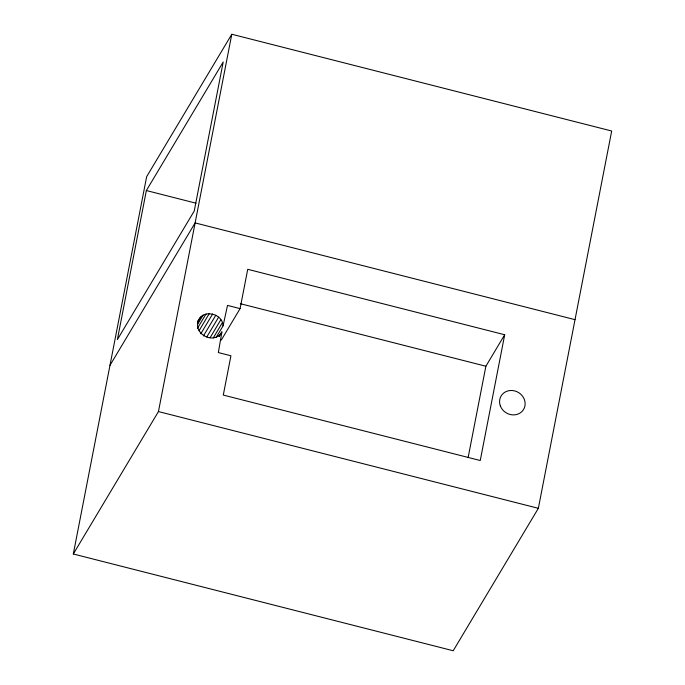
<?xml version="1.0" encoding="UTF-8"?>
<svg xmlns="http://www.w3.org/2000/svg" width="685" height="685" viewBox="0 0 685 685"><rect width="100%" height="100%" fill="white"/><g stroke="black" fill="none" stroke-linecap="round" stroke-linejoin="round"><path stroke-width="1.03" d="M219.02 336.249L221.906 331.925L218.344 352.569L230.931 355.772L223.284 395.074L480.245 460.517L504.699 334.751L247.73 269.308L240.092 308.61L221.281 340.085M73.312 553.994L146.65 176.687L231.795 34.25L611.688 131.006L538.35 508.313L453.205 650.75L73.312 553.994L158.449 411.565L231.795 34.25M146.359 190.541L117.383 339.589L194.232 211.023L223.207 61.984L146.359 190.541L196.021 203.197M468.155 457.417L485.879 366.227L504.699 334.751M216.1 337.517L223.087 325.829L227.514 305.407L240.092 308.61M223.087 325.829C222.599 312.514 200.628 308.644 197.76 322.575C195.371 334.289 211.751 343.159 220.099 334.451M109.985 365.336L195.122 222.908L575.015 319.664M197.708 321.436L198.778 319.63M197.366 322.507L200.594 317.112M197.691 324.168L203.068 315.177M197.434 328.355L206.039 313.97M199.087 330.649L209.302 313.559M200.808 333.775L212.633 313.987M203.445 335.907L215.818 315.22M206.793 336.96L218.618 317.172M210.107 337.696L220.861 319.707M213.249 337.953L222.385 322.661M219.217 336.429L221.906 331.925M240.315 303.686L485.879 366.227M158.449 411.565L538.35 508.313M500.315 405.82A13.101 11.885 30.9 0 0 522.107 411.368A13.101 11.885 30.9 0 0 514.649 390.904A13.101 11.885 30.9 0 0 500.315 405.82"/></g></svg>
